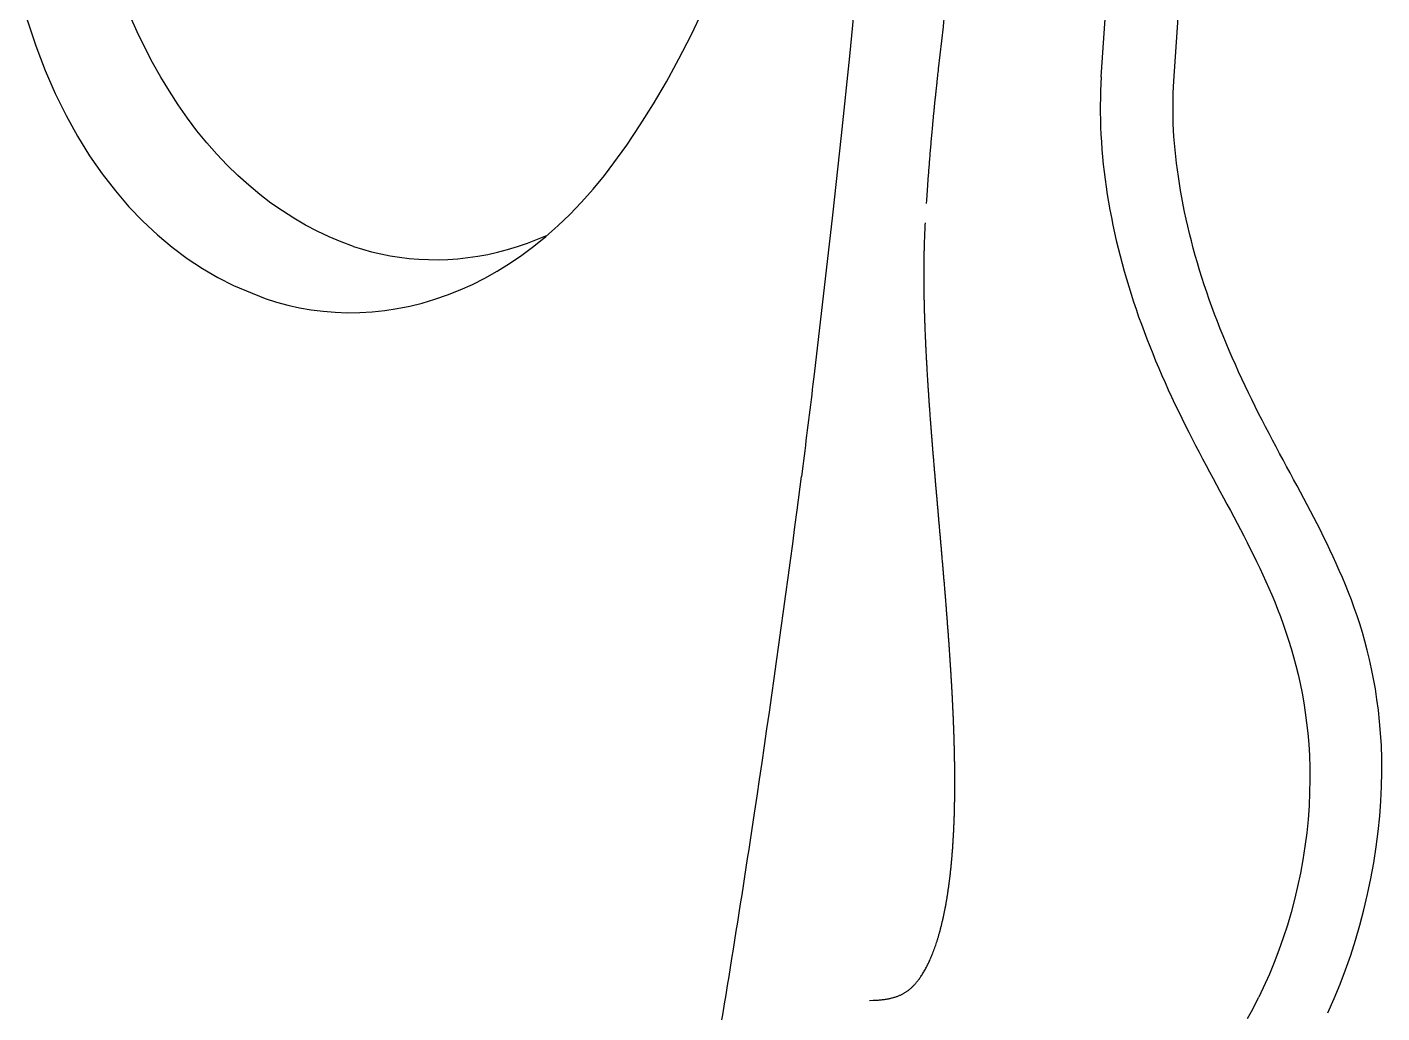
# Model space of a CAD drawing. Extents: x 938 to 1038, y 781 to 934.
# Drawn here: x 1026.33 to 1031.89, y 832.85 to 836.89 of the extents above; entities that cross this region are included whole.
import ezdxf

# ---------------------------------------------------------------- set-up
doc = ezdxf.new("R2010")
doc.units = 0
doc.header["$MEASUREMENT"] = 0
doc.layers.add('1', color=4, linetype='Continuous')

# ---------------------------------------------------------------- blocks, each defined once
blk = doc.blocks.new('VISTA')
at = {"layer": '1', "color": 3, "linetype": 'Continuous'}
for points in [[(92.8615, 37.1227), (92.8804, 37.4003)], [(93.1595, 37.1054), (93.1771, 37.3662)], [(91.8598, 37.5341), (91.8281, 37.2077), (91.7946, 36.8814), (91.7594, 36.5552), (91.6839, 35.9035)], [(90.9153, 36.8417), (90.9707, 36.9252), (91.0247, 37.0122), (91.0775, 37.1027), (91.1289, 37.1965), (91.179, 37.2936), (91.2276, 37.394)], [(88.4553, 37.356), (88.4908, 37.2498), (88.5295, 37.149), (88.5711, 37.0536), (88.6155, 36.9635), (88.6625, 36.8787), (88.712, 36.799), (88.7637, 36.7243), (88.8175, 36.6546), (88.8733, 36.5899), (88.9307, 36.5299), (88.9897, 36.4746), (89.0501, 36.424), (89.1117, 36.378), (89.1743, 36.3364), (89.2378, 36.2993), (89.3019, 36.2664), (89.4315, 36.2133)], [(89.7937, 36.4272), (89.7439, 36.4455), (89.6946, 36.4661), (89.6457, 36.4891), (89.5974, 36.5144), (89.5496, 36.5422), (89.5024, 36.5723), (89.4557, 36.605), (89.4096, 36.6402), (89.3642, 36.6778), (89.3197, 36.7179), (89.2761, 36.7603), (89.2335, 36.8051), (89.192, 36.8523), (89.1517, 36.9017), (89.1128, 36.9534), (89.0751, 37.0073), (89.0388, 37.0632), (89.0038, 37.1212), (88.9703, 37.1811), (88.9381, 37.2429), (88.9074, 37.3065), (88.8782, 37.3719)], [(92.8615, 37.1227), (92.8597, 37.0938), (92.8584, 37.0646), (92.8576, 37.0352), (92.8572, 37.0057), (92.8572, 36.976), (92.8577, 36.9461), (92.8586, 36.916), (92.86, 36.8858), (92.8618, 36.8554), (92.864, 36.8249), (92.8667, 36.7943), (92.8697, 36.7636), (92.8732, 36.7327), (92.8771, 36.7018), (92.8815, 36.6707), (92.8862, 36.6396), (92.8913, 36.6084), (92.8969, 36.5772), (92.9028, 36.5458), (92.9092, 36.5145), (92.9159, 36.4831), (92.9231, 36.4516), (92.9306, 36.4202), (92.9385, 36.3887), (92.9468, 36.3572), (92.9554, 36.3257), (92.9645, 36.2943), (92.9739, 36.2628), (92.9836, 36.2314), (92.9937, 36.2002), (93.0041, 36.1692), (93.0147, 36.1384), (93.0257, 36.1078), (93.0369, 36.0774), (93.0484, 36.0472), (93.0601, 36.0171), (93.0722, 35.9871), (93.0844, 35.9573), (93.097, 35.9276), (93.1098, 35.8979), (93.1229, 35.8684), (93.1363, 35.839), (93.1498, 35.8096), (93.1637, 35.7802), (93.1777, 35.751), (93.1918, 35.7221), (93.2059, 35.6937), (93.2201, 35.6655), (93.2343, 35.6377), (93.2485, 35.6102), (93.2628, 35.5829), (93.277, 35.5558), (93.2913, 35.5289), (93.3056, 35.5022), (93.3199, 35.4756), (93.3341, 35.4491), (93.3483, 35.4226), (93.3625, 35.3963), (93.3767, 35.3699), (93.3908, 35.3436), (93.4048, 35.3175), (93.4186, 35.2914), (93.4323, 35.2653), (93.4459, 35.2392), (93.4593, 35.2131), (93.4726, 35.1868), (93.4858, 35.1605), (93.4987, 35.1339), (93.5115, 35.1072), (93.5241, 35.0802), (93.5365, 35.0529), (93.5487, 35.0252), (93.5608, 34.9972), (93.5727, 34.9685), (93.5845, 34.9389), (93.5961, 34.9085), (93.6076, 34.8773), (93.6188, 34.8451), (93.6296, 34.8121), (93.6401, 34.7782), (93.6502, 34.7434), (93.6597, 34.7077), (93.6688, 34.671), (93.6772, 34.6334), (93.685, 34.5949), (93.692, 34.5554), (93.6983, 34.5149), (93.7038, 34.4732), (93.7085, 34.4299), (93.7123, 34.385), (93.7151, 34.3382), (93.7167, 34.2897), (93.7171, 34.2393), (93.7161, 34.187), (93.7136, 34.1327), (93.7095, 34.0768), (93.7039, 34.021), (93.6968, 33.9654), (93.6882, 33.9102), (93.6782, 33.8555), (93.6668, 33.8012), (93.654, 33.7475), (93.6399, 33.6945), (93.6246, 33.6422), (93.608, 33.5907), (93.5901, 33.54), (93.5711, 33.4902), (93.551, 33.4415), (93.5074, 33.3472)], [(93.7904, 33.2828), (93.8164, 33.3413), (93.8408, 33.4003), (93.8635, 33.4599), (93.8847, 33.5202), (93.9043, 33.5813), (93.9224, 33.6433), (93.939, 33.7063), (93.954, 33.7702), (93.9674, 33.8346), (93.9792, 33.8991), (93.9892, 33.9634), (93.9975, 34.0273), (94.0039, 34.0902), (94.0085, 34.1519), (94.0113, 34.212), (94.0124, 34.2703), (94.012, 34.3262), (94.0103, 34.3795), (94.0073, 34.4301), (94.0032, 34.4783), (93.9982, 34.5245), (93.9923, 34.569), (93.9856, 34.612), (93.9782, 34.6537), (93.9702, 34.694), (93.9615, 34.7331), (93.9523, 34.771), (93.9425, 34.8078), (93.9322, 34.8435), (93.9215, 34.8782), (93.9104, 34.912), (93.8989, 34.9448), (93.8871, 34.9768), (93.8751, 35.008), (93.8628, 35.0384), (93.8504, 35.0682), (93.8378, 35.0974), (93.8252, 35.126), (93.8124, 35.1541), (93.7995, 35.1818), (93.7864, 35.2091), (93.7733, 35.236), (93.7601, 35.2626), (93.7467, 35.289), (93.7332, 35.3152), (93.7197, 35.3412), (93.706, 35.3672), (93.6922, 35.3932), (93.6783, 35.4192), (93.6643, 35.4453), (93.6501, 35.4715), (93.6359, 35.4978), (93.6216, 35.5243), (93.6073, 35.551), (93.5929, 35.5778), (93.5785, 35.6048), (93.5641, 35.632), (93.5497, 35.6593), (93.5354, 35.6868), (93.5211, 35.7144), (93.5069, 35.7422), (93.4928, 35.7702), (93.4788, 35.7984), (93.465, 35.8268), (93.4513, 35.8553), (93.4378, 35.884), (93.4245, 35.9129), (93.4114, 35.9419), (93.3985, 35.9711), (93.3858, 36.0005), (93.3733, 36.0299), (93.3611, 36.0595), (93.3492, 36.0892), (93.3375, 36.119), (93.3262, 36.1488), (93.3151, 36.1788), (93.3043, 36.2088), (93.2939, 36.2388), (93.2838, 36.2689), (93.2741, 36.2991), (93.2647, 36.3292), (93.2557, 36.3594), (93.2471, 36.3895), (93.2389, 36.4196), (93.231, 36.4496), (93.2235, 36.4796), (93.2164, 36.5094), (93.2097, 36.5391), (93.2033, 36.5686), (93.1974, 36.598), (93.1918, 36.6271), (93.1867, 36.656), (93.1819, 36.6847), (93.1775, 36.7131), (93.1735, 36.7412), (93.17, 36.769), (93.1668, 36.7964), (93.164, 36.8236), (93.1616, 36.8505), (93.1596, 36.8772), (93.158, 36.9036), (93.1569, 36.9297), (93.1561, 36.9556), (93.1557, 36.9812), (93.1557, 37.0067), (93.1561, 37.0318), (93.1569, 37.0567), (93.1595, 37.1054)], [(89.4315, 36.2133), (89.4777, 36.1985), (89.5247, 36.1858), (89.5724, 36.1753), (89.6208, 36.1669), (89.6699, 36.1607), (89.7195, 36.1568), (89.7696, 36.1551), (89.8201, 36.1558), (89.871, 36.1588), (89.9221, 36.1641), (89.9734, 36.1719), (90.025, 36.1821), (90.0765, 36.1948), (90.1281, 36.2101), (90.1797, 36.2279), (90.2311, 36.2483), (90.2823, 36.2713), (90.3332, 36.297), (90.3839, 36.3253), (90.4341, 36.3565), (90.4842, 36.3906), (90.534, 36.4277), (90.5835, 36.4679), (90.6326, 36.5113), (90.6812, 36.5579), (90.7293, 36.6078), (90.7769, 36.6611), (90.8237, 36.7178), (90.9153, 36.8417)], [(89.7937, 36.4272), (89.8305, 36.4153), (89.8679, 36.4049), (89.9058, 36.3959), (89.9441, 36.3883), (89.9829, 36.3822), (90.022, 36.3775), (90.0615, 36.3743), (90.1013, 36.3726), (90.1414, 36.3725), (90.1817, 36.3738), (90.2222, 36.3766), (90.2629, 36.381), (90.3037, 36.3869), (90.3446, 36.3944), (90.3855, 36.4035), (90.4264, 36.4142), (90.4673, 36.4265), (90.5082, 36.4404), (90.5896, 36.4731)], [(91.6839, 35.9035), (91.6813, 35.8825), (91.6788, 35.8615), (91.6762, 35.8405), (91.6737, 35.8195), (91.6711, 35.7986), (91.6685, 35.7776), (91.6659, 35.7566), (91.6633, 35.7356), (91.6607, 35.7146), (91.6581, 35.6936), (91.6555, 35.6726), (91.6529, 35.6517), (91.6502, 35.6307), (91.6476, 35.6097), (91.6449, 35.5887), (91.6423, 35.5677), (91.6396, 35.5468), (91.637, 35.5258), (91.6316, 35.4838)], [(91.4393, 34.1028), (91.4496, 34.1718), (91.4599, 34.2407), (91.4701, 34.3097), (91.4802, 34.3787), (91.4902, 34.4477), (91.5002, 34.5167), (91.5101, 34.5857), (91.5199, 34.6547), (91.5296, 34.7238), (91.5393, 34.7928), (91.5489, 34.8619), (91.5584, 34.9309), (91.5678, 35), (91.5771, 35.0691), (91.5864, 35.1382), (91.5956, 35.2073), (91.6047, 35.2764), (91.6137, 35.3456), (91.6316, 35.4838)], [(91.3043, 33.2458), (91.3104, 33.283), (91.3165, 33.3203), (91.3225, 33.3575), (91.3286, 33.3947), (91.3346, 33.432), (91.3406, 33.4692), (91.3466, 33.5065), (91.3526, 33.5437), (91.3585, 33.581), (91.3644, 33.6182), (91.3703, 33.6555), (91.3762, 33.6927), (91.382, 33.73), (91.3879, 33.7673), (91.3937, 33.8045), (91.3995, 33.8418), (91.4052, 33.8791), (91.4109, 33.9164), (91.4167, 33.9537), (91.4224, 33.9909), (91.428, 34.0282), (91.4393, 34.1028)], [(93.4614, 33.2602), (93.4772, 33.2889), (93.5074, 33.3472)]]:
    blk.add_lwpolyline(points, dxfattribs=at)
at = {"layer": '1', "color": 2}
for points in [[(92.1942, 37.1551), (92.2137, 37.3271, 0.000721), (92.2326, 37.4981, 0.000722)], [(92.1448, 36.6029), (92.1457, 36.6165, -0.000319), (92.1466, 36.6305, -0.000314), (92.1476, 36.6443, -0.000314), (92.1485, 36.6581, -0.000317), (92.1495, 36.672, -0.000317), (92.1505, 36.6859, -0.000314), (92.1515, 36.6997, -0.000314), (92.1525, 36.7135, -0.000314), (92.1535, 36.7273, -0.000314), (92.1545, 36.7411, -0.000317), (92.1556, 36.755, -0.000317), (92.1567, 36.7689, -0.000314), (92.1578, 36.7827, -0.000314), (92.1589, 36.7965, -0.000317), (92.1601, 36.8104, -0.000317), (92.1612, 36.8243, -0.000314), (92.1624, 36.8381, -0.000311), (92.1636, 36.8517, -0.000318), (92.1648, 36.8656, -0.000318), (92.166, 36.8795, -0.000315), (92.1673, 36.8933, -0.000318), (92.1685, 36.9072, -0.000314), (92.1698, 36.921, -0.000315), (92.1711, 36.9347, -0.000319), (92.1724, 36.9486, -0.000315), (92.1738, 36.9624, -0.000313), (92.1751, 36.9762, -0.000318), (92.1765, 36.99, -0.000323), (92.1779, 37.0039, -0.000314), (92.1793, 37.0176, -0.000294), (92.1807, 37.0313, -0.000327), (92.1821, 37.0454, -0.000382), (92.1836, 37.0596, -0.000288), (92.185, 37.0727, -0.000104), (92.1863, 37.0849, -0.00042), (92.1881, 37.1008, -0.000703), (92.1908, 37.1246, -0.000346), (92.1942, 37.1551, -0.000346)], [(91.9111, 33.3342), (91.926, 33.3345, 0.004183), (91.9337, 33.3348, 0.004902), (91.943, 33.3353, 0.004869), (91.952, 33.336, 0.00511), (91.9605, 33.3369, 0.005312), (91.9687, 33.3379, 0.00549), (91.9767, 33.3391, 0.00562), (91.9843, 33.3404, 0.005838), (91.9917, 33.3418, 0.006), (91.9987, 33.3434, 0.006171), (92.0055, 33.3451, 0.006318), (92.0119, 33.3469, 0.006515), (92.0181, 33.3488, 0.006625), (92.0239, 33.3508, 0.006848), (92.0295, 33.353, 0.007024), (92.0349, 33.3552, 0.007143), (92.04, 33.3574, 0.00728), (92.0449, 33.3598, 0.007352), (92.0495, 33.3622, 0.007485), (92.0539, 33.3647, 0.007935), (92.0582, 33.3673, 0.008332), (92.0626, 33.3702, 0.008072), (92.067, 33.3733, 0.007927), (92.0714, 33.3766, 0.007881), (92.076, 33.3802, 0.00759), (92.0803, 33.3839, 0.007649), (92.0846, 33.3878, 0.007685), (92.0889, 33.3919, 0.007672), (92.0932, 33.3963, 0.007626), (92.0975, 33.401, 0.007283), (92.1019, 33.4059, 0.007188), (92.1063, 33.4113, 0.006976), (92.1108, 33.417, 0.006715), (92.1152, 33.4229, 0.006581), (92.1196, 33.4293, 0.006448), (92.1242, 33.436, 0.006158), (92.1287, 33.4432, 0.005972), (92.1332, 33.4507, 0.005686), (92.1378, 33.4586, 0.005435), (92.1423, 33.4668, 0.005224), (92.1467, 33.4754, 0.005091), (92.1512, 33.4844, 0.004775), (92.1556, 33.4937, 0.004579), (92.1599, 33.5032, 0.004531), (92.1642, 33.5131, 0.004296), (92.1683, 33.5231, 0.004165), (92.1723, 33.5334, 0.004089), (92.1763, 33.5441, 0.003886), (92.1802, 33.5549, 0.003771), (92.184, 33.566, 0.003607), (92.1877, 33.5773, 0.003496), (92.1913, 33.589, 0.003339), (92.1948, 33.6008, 0.003225), (92.1982, 33.6129, 0.003099), (92.2015, 33.6252, 0.002937), (92.2047, 33.6377, 0.002808), (92.2078, 33.6504, 0.002704), (92.2109, 33.6634, 0.002555), (92.2138, 33.6764, 0.00249), (92.2166, 33.6897, 0.002424), (92.2194, 33.7031, 0.002327), (92.2219, 33.7164, 0.002292), (92.2245, 33.73, 0.002212), (92.2269, 33.7437, 0.002142), (92.2292, 33.7575, 0.002079), (92.2314, 33.7714, 0.001993), (92.2335, 33.7854, 0.001946), (92.2355, 33.7996, 0.001876), (92.2374, 33.8139, 0.001812), (92.2393, 33.8283, 0.001713), (92.241, 33.8426, 0.001672), (92.2427, 33.8572, 0.001624), (92.2443, 33.8719, 0.001574), (92.2458, 33.8866, 0.001535), (92.2472, 33.9014, 0.001489), (92.2486, 33.9162, 0.001448), (92.2498, 33.9312, 0.001403), (92.251, 33.9461, 0.001362), (92.2521, 33.9612, 0.001327), (92.2531, 33.9763, 0.001268), (92.2541, 33.9914, 0.001241), (92.2549, 34.0066, 0.001201), (92.2558, 34.022, 0.001149), (92.2565, 34.0373, 0.001106), (92.2572, 34.0526, 0.001077), (92.2578, 34.0681, 0.001045), (92.2584, 34.0836, 0.00102), (92.2589, 34.099, 0.001002), (92.2593, 34.1146, 0.000979), (92.2597, 34.1301, 0.000952), (92.26, 34.1457, 0.000934), (92.2602, 34.1613, 0.000907), (92.2604, 34.177, 0.000883), (92.2606, 34.1926, 0.000862), (92.2607, 34.2084, 0.000838), (92.2607, 34.2241, 0.000811), (92.2607, 34.2399, 0.000786), (92.2607, 34.2557, 0.000764), (92.2605, 34.2715, 0.000745), (92.2604, 34.2875, 0.000715), (92.2602, 34.3034, 0.000697), (92.2599, 34.3193, 0.000685), (92.2597, 34.3353, 0.000674), (92.2593, 34.3514, 0.000652), (92.259, 34.3674, 0.000637), (92.2585, 34.3834, 0.000624), (92.2581, 34.3996, 0.000608), (92.2576, 34.4157, 0.000591), (92.2571, 34.4318, 0.000576), (92.2565, 34.4479, 0.000562), (92.2559, 34.4642, 0.000547), (92.2552, 34.4804, 0.000527), (92.2546, 34.4966, 0.000519), (92.2538, 34.5129, 0.000502), (92.2531, 34.5293, 0.00048), (92.2523, 34.5454, 0.00047), (92.2515, 34.5617, 0.000458), (92.2507, 34.5782, 0.000438), (92.2498, 34.5945, 0.000423), (92.2489, 34.6109, 0.000407), (92.248, 34.6272, 0.000395), (92.247, 34.6437, 0.00038), (92.2461, 34.6602, 0.000364), (92.2451, 34.6767, 0.000352), (92.244, 34.6931, 0.000342), (92.243, 34.7096, 0.000334), (92.2419, 34.7261, 0.000325), (92.2408, 34.7427, 0.000313), (92.2397, 34.7591, 0.000308), (92.2386, 34.7758, 0.000296), (92.2374, 34.7923, 0.000285), (92.2362, 34.8088, 0.000278), (92.235, 34.8254, 0.000269), (92.2338, 34.8421, 0.000257), (92.2326, 34.8586, 0.00025), (92.2313, 34.8753, 0.00024), (92.2301, 34.892, 0.000229), (92.2288, 34.9085, 0.000222), (92.2275, 34.9253, 0.000211), (92.2262, 34.9419, 0.000201), (92.2248, 34.9586, 0.000194), (92.2235, 34.9754, 0.000182), (92.2221, 34.9921, 0.000174), (92.2208, 35.0088, 0.000164), (92.2194, 35.0256, 0.000155), (92.218, 35.0424, 0.000145), (92.2166, 35.0592, 0.000136), (92.2152, 35.076, 0.000126), (92.2138, 35.0928, 0.000118), (92.2123, 35.1097, 0.000108), (92.2109, 35.1266, 0.000098), (92.2094, 35.1434, 0.000089), (92.208, 35.1603, 0.00008), (92.2065, 35.1772, 0.00007), (92.205, 35.1942, 0.000061), (92.2036, 35.2112, 0.000051), (92.2021, 35.2281, 0.000042), (92.2006, 35.2451, 0.000032), (92.1991, 35.2621, 0.000023), (92.1976, 35.2791, 0.000014), (92.1961, 35.2961, 0.000005), (92.1946, 35.3133, -0.000005), (92.1931, 35.3304, -0.000014), (92.1917, 35.3474, -0.000024), (92.1902, 35.3646, -0.000033), (92.1887, 35.3818, -0.000044), (92.1872, 35.3989, -0.000055), (92.1857, 35.4161, -0.000067), (92.1842, 35.4333, -0.000078), (92.1827, 35.4505, -0.00009), (92.1812, 35.4677, -0.000101), (92.1798, 35.485, -0.000113), (92.1783, 35.5024, -0.000124), (92.1768, 35.5197, -0.000136), (92.1754, 35.537, -0.000147), (92.1739, 35.5544, -0.000159), (92.1725, 35.5717, -0.00017), (92.1711, 35.589, -0.000183), (92.1697, 35.6065, -0.000195), (92.1683, 35.624, -0.000206), (92.1669, 35.6415, -0.000215), (92.1655, 35.6588, -0.000228), (92.1642, 35.6762, -0.000241), (92.1628, 35.6937, -0.000253), (92.1615, 35.7113, -0.000264), (92.1602, 35.7288, -0.000276), (92.1589, 35.7463, -0.000287), (92.1577, 35.7638, -0.000301), (92.1564, 35.7815, -0.000312), (92.1552, 35.7991, -0.000322), (92.154, 35.8166, -0.000333), (92.1529, 35.8341, -0.000347), (92.1517, 35.8517, -0.000361), (92.1506, 35.8694, -0.000371), (92.1495, 35.8869, -0.000384), (92.1484, 35.9046, -0.000397), (92.1474, 35.9223, -0.000406), (92.1463, 35.9399, -0.00042), (92.1454, 35.9575, -0.000435), (92.1444, 35.9753, -0.000451), (92.1435, 35.993, -0.000468), (92.1426, 36.0106, -0.0005), (92.1417, 36.0284, -0.000529), (92.1409, 36.0462, -0.000557), (92.1401, 36.064, -0.000581), (92.1394, 36.0819, -0.000612), (92.1387, 36.0998, -0.000637), (92.1381, 36.1178, -0.000664), (92.1375, 36.1358, -0.000692), (92.1369, 36.1538, -0.000723), (92.1364, 36.172, -0.000741), (92.136, 36.1901, -0.000767), (92.1356, 36.2082, -0.000799), (92.1352, 36.2265, -0.000826), (92.135, 36.2449, -0.000843), (92.1348, 36.2631, -0.000873), (92.1346, 36.2815, -0.000921), (92.1345, 36.3001, -0.00098), (92.1345, 36.3187, -0.000973), (92.1346, 36.3372, -0.000934), (92.1348, 36.3556, -0.001095), (92.135, 36.3747, -0.001334), (92.1353, 36.394, -0.001002), (92.1357, 36.4116, -0.000318), (92.1361, 36.4283, -0.001658), (92.1368, 36.451, -0.002773), (92.1382, 36.4839, -0.001377), (92.14, 36.5239, -0.001377)]]:
    blk.add_lwpolyline(points, format="xyb", dxfattribs=at)

msp = doc.modelspace()

# ---------------------------------------------------------------- block references
at = {"layer": '1'}
msp.add_blockref('VISTA', (937.8767, 799.5644), dxfattribs=at)

doc.saveas('drawing.dxf')
